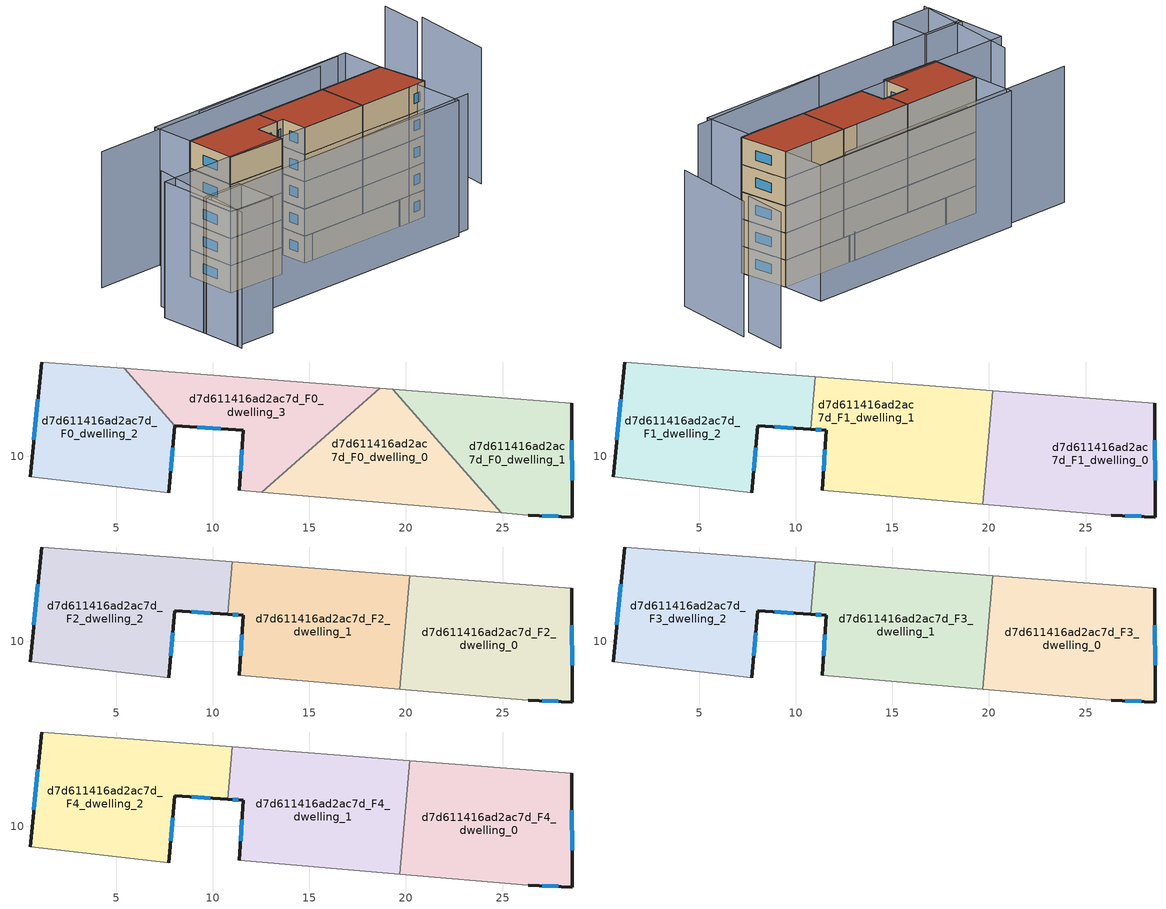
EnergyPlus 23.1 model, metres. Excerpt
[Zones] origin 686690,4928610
d7d611416ad2ac7d_F0_dwelling_0
 floor ground (EU_floor_Construction): 24.93,7.08 19.31,13.47 18.65,13.52 12.55,8.15 z0
 wall adiabatic (EU_wall_Construction): 24.93,7.08 12.55,8.15 / 18.65,13.52 19.31,13.47 z0:3
 wall to d7d611416ad2ac7d_F0_dwelling_1 (EU_wall_Construction): 19.31,13.47 24.93,7.08 z0:3
 wall to d7d611416ad2ac7d_F0_dwelling_3 (EU_wall_Construction): 12.55,8.15 18.65,13.52 z0:3
d7d611416ad2ac7d_F0_dwelling_1
 floor ground (EU_floor_Construction): 28.62,6.86 28.58,12.74 19.31,13.47 24.93,7.08 26.32,6.95 z0
 wall outside (EU_wall_Construction): 28.58,12.74 28.62,6.86 26.32,6.95 z0:3
 wall adiabatic (EU_wall_Construction): 19.31,13.47 28.58,12.74 / 26.32,6.95 24.93,7.08 z0:3
 window (EU_Window_Construction): 28.59,10.83 28.61,8.78 / 27.87,6.89 27.07,6.92 z0.98:2.02
d7d611416ad2ac7d_F0_dwelling_2
 floor ground (EU_floor_Construction): 7.72,8.12 8.04,11.58 5.43,14.55 1.16,14.88 0.55,8.93 z0
 wall outside (EU_wall_Construction): 8.04,11.58 7.72,8.12 / 0.55,8.93 1.16,14.88 z0:3
 wall adiabatic (EU_wall_Construction): 1.16,14.88 5.43,14.55 / 7.72,8.12 0.55,8.93 z0:3
 wall to d7d611416ad2ac7d_F0_dwelling_3 (EU_wall_Construction): 5.43,14.55 8.04,11.58 z0:3
 window (EU_Window_Construction): 7.94,10.46 7.82,9.25 / 0.75,10.87 0.96,12.95 z0.98:2.02
d7d611416ad2ac7d_F0_dwelling_3
 floor ground (EU_floor_Construction): 18.65,13.52 5.43,14.55 8.04,11.58 11.58,11.35 11.38,8.25 12.55,8.15 z0
 wall outside (EU_wall_Construction): 11.38,8.25 11.58,11.35 8.04,11.58 z0:3
 wall adiabatic (EU_wall_Construction): 12.55,8.15 11.38,8.25 / 5.43,14.55 18.65,13.52 z0:3
 window (EU_Window_Construction): 11.45,9.26 11.51,10.35 / 10.43,11.43 9.19,11.51 z0.98:2.02
d7d611416ad2ac7d_F1_dwelling_0
 floor to d7d611416ad2ac7d_F0_dwelling_0 (EU_floor_Construction): 24.93,7.08 20.13,12.54 19.69,7.53 z3
 floor to d7d611416ad2ac7d_F0_dwelling_1 (EU_floor_Construction): 28.62,6.86 28.58,12.74 20.2,13.4 20.13,12.54 24.93,7.08 26.32,6.95 z3
 wall outside (EU_wall_Construction): 28.58,12.74 28.62,6.86 26.32,6.95 z3:6
 wall adiabatic (EU_wall_Construction): 20.2,13.4 28.58,12.74 / 26.32,6.95 19.69,7.53 z3:6
 wall to d7d611416ad2ac7d_F1_dwelling_1 (EU_wall_Construction): 19.69,7.53 20.2,13.4 z3:6
 window (EU_Window_Construction): 28.59,10.83 28.61,8.78 / 27.87,6.89 27.07,6.92 z3.98:5.02
d7d611416ad2ac7d_F1_dwelling_1
 floor to d7d611416ad2ac7d_F0_dwelling_0 (EU_floor_Construction): 19.69,7.53 20.13,12.54 19.31,13.47 18.65,13.52 12.55,8.15 z3
 floor to d7d611416ad2ac7d_F0_dwelling_1 (EU_floor_Construction): 20.13,12.54 20.2,13.4 19.31,13.47 z3
 floor to d7d611416ad2ac7d_F0_dwelling_3 (EU_floor_Construction): 18.65,13.52 11.01,14.12 10.77,11.41 11.58,11.35 11.38,8.25 12.55,8.15 z3
 wall outside (EU_wall_Construction): 11.38,8.25 11.58,11.35 10.77,11.41 z3:6
 wall adiabatic (EU_wall_Construction): 19.69,7.53 11.38,8.25 / 11.01,14.12 20.2,13.4 z3:6
 wall to d7d611416ad2ac7d_F1_dwelling_2 (EU_wall_Construction): 10.77,11.41 11.01,14.12 z3:6
 window (EU_Window_Construction): 11.45,9.26 11.51,10.35 / 11.32,11.37 11.03,11.39 z3.98:5.02
d7d611416ad2ac7d_F1_dwelling_2
 floor to d7d611416ad2ac7d_F0_dwelling_3 (EU_floor_Construction): 10.77,11.41 11.01,14.12 5.43,14.55 8.04,11.58 z3
 floor to d7d611416ad2ac7d_F0_dwelling_2 (EU_floor_Construction): 7.72,8.12 8.04,11.58 5.43,14.55 1.16,14.88 0.55,8.93 z3
 wall outside (EU_wall_Construction): 10.77,11.41 8.04,11.58 7.72,8.12 / 0.55,8.93 1.16,14.88 z3:6
 wall adiabatic (EU_wall_Construction): 1.16,14.88 11.01,14.12 / 7.72,8.12 0.55,8.93 z3:6
 window (EU_Window_Construction): 9.88,11.46 8.93,11.53 / 7.94,10.46 7.82,9.25 / 0.75,10.87 0.96,12.95 z3.98:5.02
d7d611416ad2ac7d_F2_dwelling_0
 floor to d7d611416ad2ac7d_F1_dwelling_0 (EU_floor_Construction): 28.62,6.86 28.58,12.74 20.2,13.4 19.69,7.53 26.32,6.95 z6
 wall outside (EU_wall_Construction): 28.58,12.74 28.62,6.86 26.32,6.95 z6:9
 wall adiabatic (EU_wall_Construction): 20.2,13.4 28.58,12.74 / 26.32,6.95 19.69,7.53 z6:9
 wall to d7d611416ad2ac7d_F2_dwelling_1 (EU_wall_Construction): 19.69,7.53 20.2,13.4 z6:9
 window (EU_Window_Construction): 28.59,10.83 28.61,8.78 / 27.87,6.89 27.07,6.92 z6.98:8.02
d7d611416ad2ac7d_F2_dwelling_1
 floor to d7d611416ad2ac7d_F1_dwelling_1 (EU_floor_Construction): 19.69,7.53 20.2,13.4 11.01,14.12 10.77,11.41 11.58,11.35 11.38,8.25 z6
 wall outside (EU_wall_Construction): 11.38,8.25 11.58,11.35 10.77,11.41 z6:9
 wall adiabatic (EU_wall_Construction): 19.69,7.53 11.38,8.25 / 11.01,14.12 20.2,13.4 z6:9
 wall to d7d611416ad2ac7d_F2_dwelling_2 (EU_wall_Construction): 10.77,11.41 11.01,14.12 z6:9
 window (EU_Window_Construction): 11.45,9.26 11.51,10.35 / 11.32,11.37 11.03,11.39 z6.98:8.02
d7d611416ad2ac7d_F2_dwelling_2
 floor to d7d611416ad2ac7d_F1_dwelling_2 (EU_floor_Construction): 7.72,8.12 8.04,11.58 10.77,11.41 11.01,14.12 1.16,14.88 0.55,8.93 z6
 wall outside (EU_wall_Construction): 10.77,11.41 8.04,11.58 7.72,8.12 / 0.55,8.93 1.16,14.88 z6:9
 wall adiabatic (EU_wall_Construction): 1.16,14.88 11.01,14.12 / 7.72,8.12 0.55,8.93 z6:9
 window (EU_Window_Construction): 9.88,11.46 8.93,11.53 / 7.94,10.46 7.82,9.25 / 0.75,10.87 0.96,12.95 z6.98:8.02
d7d611416ad2ac7d_F3_dwelling_0
 floor to d7d611416ad2ac7d_F2_dwelling_0 (EU_floor_Construction): 28.62,6.86 28.58,12.74 20.2,13.4 19.69,7.53 26.32,6.95 z9
 wall outside (EU_wall_Construction): 28.58,12.74 28.62,6.86 26.32,6.95 z9:12
 wall adiabatic (EU_wall_Construction): 20.2,13.4 28.58,12.74 / 26.32,6.95 19.69,7.53 z9:12
 wall to d7d611416ad2ac7d_F3_dwelling_1 (EU_wall_Construction): 19.69,7.53 20.2,13.4 z9:12
 window (EU_Window_Construction): 28.59,10.83 28.61,8.78 / 27.87,6.89 27.07,6.92 z9.98:11.02
d7d611416ad2ac7d_F3_dwelling_1
 floor to d7d611416ad2ac7d_F2_dwelling_1 (EU_floor_Construction): 19.69,7.53 20.2,13.4 11.01,14.12 10.77,11.41 11.58,11.35 11.38,8.25 z9
 wall outside (EU_wall_Construction): 11.38,8.25 11.58,11.35 10.77,11.41 z9:12
 wall adiabatic (EU_wall_Construction): 19.69,7.53 11.38,8.25 / 11.01,14.12 20.2,13.4 z9:12
 wall to d7d611416ad2ac7d_F3_dwelling_2 (EU_wall_Construction): 10.77,11.41 11.01,14.12 z9:12
 window (EU_Window_Construction): 11.45,9.26 11.51,10.35 / 11.32,11.37 11.03,11.39 z9.98:11.02
d7d611416ad2ac7d_F3_dwelling_2
 floor to d7d611416ad2ac7d_F2_dwelling_2 (EU_floor_Construction): 7.72,8.12 8.04,11.58 10.77,11.41 11.01,14.12 1.16,14.88 0.55,8.93 z9
 wall outside (EU_wall_Construction): 10.77,11.41 8.04,11.58 7.72,8.12 / 0.55,8.93 1.16,14.88 z9:12
 wall adiabatic (EU_wall_Construction): 1.16,14.88 11.01,14.12 / 7.72,8.12 0.55,8.93 z9:12
 window (EU_Window_Construction): 9.88,11.46 8.93,11.53 / 7.94,10.46 7.82,9.25 / 0.75,10.87 0.96,12.95 z9.98:11.02
d7d611416ad2ac7d_F4_dwelling_0
 floor to d7d611416ad2ac7d_F3_dwelling_0 (EU_floor_Construction): 28.62,6.86 28.58,12.74 20.2,13.4 19.69,7.53 26.32,6.95 z12
 wall outside (EU_wall_Construction): 28.58,12.74 28.62,6.86 26.32,6.95 z12:15
 wall adiabatic (EU_wall_Construction): 20.2,13.4 28.58,12.74 / 26.32,6.95 19.69,7.53 z12:15
 wall to d7d611416ad2ac7d_F4_dwelling_1 (EU_wall_Construction): 19.69,7.53 20.2,13.4 z12:15
 window (EU_Window_Construction): 28.59,10.83 28.61,8.78 / 27.87,6.89 27.07,6.92 z12.98:14.02
 roof outside (EU_roof_Construction): 28.58,12.74 28.62,6.86 26.32,6.95 19.69,7.53 20.2,13.4 z15
d7d611416ad2ac7d_F4_dwelling_1
 floor to d7d611416ad2ac7d_F3_dwelling_1 (EU_floor_Construction): 19.69,7.53 20.2,13.4 11.01,14.12 10.77,11.41 11.58,11.35 11.38,8.25 z12
 wall outside (EU_wall_Construction): 11.38,8.25 11.58,11.35 10.77,11.41 z12:15
 wall adiabatic (EU_wall_Construction): 19.69,7.53 11.38,8.25 / 11.01,14.12 20.2,13.4 z12:15
 wall to d7d611416ad2ac7d_F4_dwelling_2 (EU_wall_Construction): 10.77,11.41 11.01,14.12 z12:15
 window (EU_Window_Construction): 11.45,9.26 11.51,10.35 / 11.32,11.37 11.03,11.39 z12.98:14.02
 roof outside (EU_roof_Construction): 20.2,13.4 19.69,7.53 11.38,8.25 11.58,11.35 10.77,11.41 11.01,14.12 z15
d7d611416ad2ac7d_F4_dwelling_2
 floor to d7d611416ad2ac7d_F3_dwelling_2 (EU_floor_Construction): 7.72,8.12 8.04,11.58 10.77,11.41 11.01,14.12 1.16,14.88 0.55,8.93 z12
 wall outside (EU_wall_Construction): 10.77,11.41 8.04,11.58 7.72,8.12 / 0.55,8.93 1.16,14.88 z12:15
 wall adiabatic (EU_wall_Construction): 1.16,14.88 11.01,14.12 / 7.72,8.12 0.55,8.93 z12:15
 window (EU_Window_Construction): 9.88,11.46 8.93,11.53 / 7.94,10.46 7.82,9.25 / 0.75,10.87 0.96,12.95 z12.98:14.02
 roof outside (EU_roof_Construction): 11.01,14.12 10.77,11.41 8.04,11.58 7.72,8.12 0.55,8.93 1.16,14.88 z15
shading: -6.66,12.06 -9.66,-1.27 / 39.93,17.49 40.96,22.67 / 27.81,17.78 7.67,19.18 / 24.66,17.47 -6.85,19.84 / 11.1,2.35 28.9,1.37 / 38.96,8.13 41.2,17.89 / -9.13,4.27 -4.13,3.78 / -4.13,3.78 -4.61,-1.09 / -4.61,-1.09 -9.61,-0.59 / -9.61,-0.59 -9.13,4.27 / -8.7,9.9 27.47,6.94 / 27.47,6.94 26.98,0.94 / 26.98,0.94 -9.19,3.89 / -9.19,3.89 -8.7,9.9 / 28.58,12.74 1.16,14.88 / 1.16,14.88 1.55,19.92 / 1.55,19.92 28.97,17.78 / 28.97,17.78 28.58,12.74 z0:15
[Building]
EU S2 Campaign: North Axis=0; Terrain=City; Solar Distribution=FullExterior
[Site:Location]
Bologna: Latitude=44.5; Longitude=11.25; Time Zone=1; Elevation=37
[SizingPeriod:WeatherFileDays]
AnnualSizingPeriod: Begin Month=1; Begin Day of Month=1; End Month=12; End Day of Month=31; Day of Week for Start Day=Monday; Use Weather File Daylight Saving Period=No; Use Weather File Rain and Snow Indicators=No
[MATERIAL]
EU_InternalMass_Material: Roughness=MediumRough; Thickness=0.1; Conductivity=1; Density=1800; Specific Heat=900; Thermal Absorptance=0.9; Solar Absorptance=0.7; Visible Absorptance=0.7
[MATERIAL:NOMASS] Roughness=MediumRough; Thermal Absorptance=0.9; Solar Absorptance=0.7; Visible Absorptance=0.7
Name | Thermal Resistance
EU_wall_NoMass | 0.905828
EU_roof_NoMass | 0.37593
EU_floor_NoMass | 0.67114
[WINDOWMATERIAL:SIMPLEGLAZINGSYSTEM]
EU_Window_SimpleGlazing: UFactor=4.52486; Solar Heat Gain Coefficient=0.85; Visible Transmittance=0.85
[CONSTRUCTION]
EU_wall_Construction: EU_wall_NoMass
EU_roof_Construction: EU_roof_NoMass
EU_floor_Construction: EU_floor_NoMass
EU_InternalMass_Construction: EU_InternalMass_Material
EU_Window_Construction: EU_Window_SimpleGlazing
[ZONE] Type=1; Multiplier=1; Ceiling Height=autocalculate; Floor Area=autocalculate; Part of Total Floor Area=Yes
Name | Volume
d7d611416ad2ac7d_F0_dwelling_0 | 115.496
d7d611416ad2ac7d_F1_dwelling_0 | 153.977
d7d611416ad2ac7d_F2_dwelling_0; d7d611416ad2ac7d_F3_dwelling_0; d7d611416ad2ac7d_F4_dwelling_0 | 153.987
d7d611416ad2ac7d_F0_dwelling_1 | 115.482
d7d611416ad2ac7d_F1_dwelling_1 | 153.972
d7d611416ad2ac7d_F2_dwelling_1; d7d611416ad2ac7d_F3_dwelling_1; d7d611416ad2ac7d_F4_dwelling_1; d7d611416ad2ac7d_F1_dwelling_2; d7d611416ad2ac7d_F2_dwelling_2; d7d611416ad2ac7d_F3_dwelling_2; d7d611416ad2ac7d_F4_dwelling_2 | 153.979
d7d611416ad2ac7d_F0_dwelling_2 | 119.715
d7d611416ad2ac7d_F0_dwelling_3 | 111.267
[INTERNALMASS] Construction=EU_InternalMass_Construction
Name | Zone or ZoneList | Surface Area
d7d611416ad2ac7d_F0_dwelling_0_EU_InternalMass | d7d611416ad2ac7d_F0_dwelling_0 | 38.4987
d7d611416ad2ac7d_F0_dwelling_1_EU_InternalMass | d7d611416ad2ac7d_F0_dwelling_1 | 38.4943
d7d611416ad2ac7d_F0_dwelling_2_EU_InternalMass | d7d611416ad2ac7d_F0_dwelling_2 | 39.9049
d7d611416ad2ac7d_F0_dwelling_3_EU_InternalMass | d7d611416ad2ac7d_F0_dwelling_3 | 37.0887
d7d611416ad2ac7d_F1_dwelling_0_EU_InternalMass | d7d611416ad2ac7d_F1_dwelling_0 | 51.329
d7d611416ad2ac7d_F1_dwelling_1_EU_InternalMass | d7d611416ad2ac7d_F1_dwelling_1 | 51.3257
d7d611416ad2ac7d_F1_dwelling_2_EU_InternalMass | d7d611416ad2ac7d_F1_dwelling_2 | 51.3258
d7d611416ad2ac7d_F2_dwelling_0_EU_InternalMass | d7d611416ad2ac7d_F2_dwelling_0 | 51.329
d7d611416ad2ac7d_F2_dwelling_1_EU_InternalMass | d7d611416ad2ac7d_F2_dwelling_1 | 51.3257
d7d611416ad2ac7d_F2_dwelling_2_EU_InternalMass | d7d611416ad2ac7d_F2_dwelling_2 | 51.3258
d7d611416ad2ac7d_F3_dwelling_0_EU_InternalMass | d7d611416ad2ac7d_F3_dwelling_0 | 51.329
d7d611416ad2ac7d_F3_dwelling_1_EU_InternalMass | d7d611416ad2ac7d_F3_dwelling_1 | 51.3257
d7d611416ad2ac7d_F3_dwelling_2_EU_InternalMass | d7d611416ad2ac7d_F3_dwelling_2 | 51.3258
d7d611416ad2ac7d_F4_dwelling_0_EU_InternalMass | d7d611416ad2ac7d_F4_dwelling_0 | 51.329
d7d611416ad2ac7d_F4_dwelling_1_EU_InternalMass | d7d611416ad2ac7d_F4_dwelling_1 | 51.3257
d7d611416ad2ac7d_F4_dwelling_2_EU_InternalMass | d7d611416ad2ac7d_F4_dwelling_2 | 51.3258
[OTHEREQUIPMENT] Fuel Type=Electricity; Design Level Calculation Method=Watts/Area; Power per Zone Floor Area=1; Fraction Latent=0; Fraction Radiant=0; Fraction Lost=0; Carbon Dioxide Generation Rate=0; EndUse Subcategory=EU_Step8_InternalGains
Name | Zone or ZoneList or Space or SpaceList | Schedule
EU_Step8_InternalGain_d7d611416ad2ac7d_F0_dwelling_0_f000 | d7d611416ad2ac7d_F0_dwelling_0 | EU_Step8_GainSchedule_d7d611416ad2ac7d_F0_dwelling_0_f000
EU_Step8_InternalGain_d7d611416ad2ac7d_F0_dwelling_1_f000 | d7d611416ad2ac7d_F0_dwelling_1 | EU_Step8_GainSchedule_d7d611416ad2ac7d_F0_dwelling_1_f000
EU_Step8_InternalGain_d7d611416ad2ac7d_F0_dwelling_2_f000 | d7d611416ad2ac7d_F0_dwelling_2 | EU_Step8_GainSchedule_d7d611416ad2ac7d_F0_dwelling_2_f000
EU_Step8_InternalGain_d7d611416ad2ac7d_F0_dwelling_3_f000 | d7d611416ad2ac7d_F0_dwelling_3 | EU_Step8_GainSchedule_d7d611416ad2ac7d_F0_dwelling_3_f000
EU_Step8_InternalGain_d7d611416ad2ac7d_F1_dwelling_0_f000 | d7d611416ad2ac7d_F1_dwelling_0 | EU_Step8_GainSchedule_d7d611416ad2ac7d_F1_dwelling_0_f000
EU_Step8_InternalGain_d7d611416ad2ac7d_F1_dwelling_1_f000 | d7d611416ad2ac7d_F1_dwelling_1 | EU_Step8_GainSchedule_d7d611416ad2ac7d_F1_dwelling_1_f000
EU_Step8_InternalGain_d7d611416ad2ac7d_F1_dwelling_2_f000 | d7d611416ad2ac7d_F1_dwelling_2 | EU_Step8_GainSchedule_d7d611416ad2ac7d_F1_dwelling_2_f000
EU_Step8_InternalGain_d7d611416ad2ac7d_F2_dwelling_0_f000 | d7d611416ad2ac7d_F2_dwelling_0 | EU_Step8_GainSchedule_d7d611416ad2ac7d_F2_dwelling_0_f000
EU_Step8_InternalGain_d7d611416ad2ac7d_F2_dwelling_1_f000 | d7d611416ad2ac7d_F2_dwelling_1 | EU_Step8_GainSchedule_d7d611416ad2ac7d_F2_dwelling_1_f000
EU_Step8_InternalGain_d7d611416ad2ac7d_F2_dwelling_2_f000 | d7d611416ad2ac7d_F2_dwelling_2 | EU_Step8_GainSchedule_d7d611416ad2ac7d_F2_dwelling_2_f000
EU_Step8_InternalGain_d7d611416ad2ac7d_F3_dwelling_0_f000 | d7d611416ad2ac7d_F3_dwelling_0 | EU_Step8_GainSchedule_d7d611416ad2ac7d_F3_dwelling_0_f000
EU_Step8_InternalGain_d7d611416ad2ac7d_F3_dwelling_1_f000 | d7d611416ad2ac7d_F3_dwelling_1 | EU_Step8_GainSchedule_d7d611416ad2ac7d_F3_dwelling_1_f000
EU_Step8_InternalGain_d7d611416ad2ac7d_F3_dwelling_2_f000 | d7d611416ad2ac7d_F3_dwelling_2 | EU_Step8_GainSchedule_d7d611416ad2ac7d_F3_dwelling_2_f000
EU_Step8_InternalGain_d7d611416ad2ac7d_F4_dwelling_0_f000 | d7d611416ad2ac7d_F4_dwelling_0 | EU_Step8_GainSchedule_d7d611416ad2ac7d_F4_dwelling_0_f000
EU_Step8_InternalGain_d7d611416ad2ac7d_F4_dwelling_1_f000 | d7d611416ad2ac7d_F4_dwelling_1 | EU_Step8_GainSchedule_d7d611416ad2ac7d_F4_dwelling_1_f000
EU_Step8_InternalGain_d7d611416ad2ac7d_F4_dwelling_2_f000 | d7d611416ad2ac7d_F4_dwelling_2 | EU_Step8_GainSchedule_d7d611416ad2ac7d_F4_dwelling_2_f000
[ZONEVENTILATION:DESIGNFLOWRATE] Schedule=EU_AlwaysOn; Design Flow Rate Calculation Method=AirChanges/Hour; Air Changes per Hour=0.73129; Ventilation Type=Natural; Fan Pressure Rise=0; Fan Total Efficiency=1; Constant Term Coefficient=1; Temperature Term Coefficient=0; Velocity Term Coefficient=0; Velocity Squared Term Coefficient=0; Minimum Indoor Temperature=-100; Maximum Indoor Temperature=100; Delta Temperature=-100; Minimum Outdoor Temperature=-100; Maximum Outdoor Temperature=100; Maximum Wind Speed=40
Name | Zone or ZoneList or Space or SpaceList
EU_ConstantAir_d7d611416ad2ac7d_F0_dwelling_0 | d7d611416ad2ac7d_F0_dwelling_0
EU_ConstantAir_d7d611416ad2ac7d_F0_dwelling_1 | d7d611416ad2ac7d_F0_dwelling_1
EU_ConstantAir_d7d611416ad2ac7d_F0_dwelling_2 | d7d611416ad2ac7d_F0_dwelling_2
EU_ConstantAir_d7d611416ad2ac7d_F0_dwelling_3 | d7d611416ad2ac7d_F0_dwelling_3
EU_ConstantAir_d7d611416ad2ac7d_F1_dwelling_0 | d7d611416ad2ac7d_F1_dwelling_0
EU_ConstantAir_d7d611416ad2ac7d_F1_dwelling_1 | d7d611416ad2ac7d_F1_dwelling_1
EU_ConstantAir_d7d611416ad2ac7d_F1_dwelling_2 | d7d611416ad2ac7d_F1_dwelling_2
EU_ConstantAir_d7d611416ad2ac7d_F2_dwelling_0 | d7d611416ad2ac7d_F2_dwelling_0
EU_ConstantAir_d7d611416ad2ac7d_F2_dwelling_1 | d7d611416ad2ac7d_F2_dwelling_1
EU_ConstantAir_d7d611416ad2ac7d_F2_dwelling_2 | d7d611416ad2ac7d_F2_dwelling_2
EU_ConstantAir_d7d611416ad2ac7d_F3_dwelling_0 | d7d611416ad2ac7d_F3_dwelling_0
EU_ConstantAir_d7d611416ad2ac7d_F3_dwelling_1 | d7d611416ad2ac7d_F3_dwelling_1
EU_ConstantAir_d7d611416ad2ac7d_F3_dwelling_2 | d7d611416ad2ac7d_F3_dwelling_2
EU_ConstantAir_d7d611416ad2ac7d_F4_dwelling_0 | d7d611416ad2ac7d_F4_dwelling_0
EU_ConstantAir_d7d611416ad2ac7d_F4_dwelling_1 | d7d611416ad2ac7d_F4_dwelling_1
EU_ConstantAir_d7d611416ad2ac7d_F4_dwelling_2 | d7d611416ad2ac7d_F4_dwelling_2
[HVACTEMPLATE:THERMOSTAT] Constant Heating Setpoint=20; Constant Cooling Setpoint=50
EU_HeatOnly_d7d611416ad2ac7d_F0_dwelling_0; EU_HeatOnly_d7d611416ad2ac7d_F0_dwelling_1; EU_HeatOnly_d7d611416ad2ac7d_F0_dwelling_2; EU_HeatOnly_d7d611416ad2ac7d_F0_dwelling_3; EU_HeatOnly_d7d611416ad2ac7d_F1_dwelling_0; EU_HeatOnly_d7d611416ad2ac7d_F1_dwelling_1; EU_HeatOnly_d7d611416ad2ac7d_F1_dwelling_2; EU_HeatOnly_d7d611416ad2ac7d_F2_dwelling_0; EU_HeatOnly_d7d611416ad2ac7d_F2_dwelling_1; EU_HeatOnly_d7d611416ad2ac7d_F2_dwelling_2; EU_HeatOnly_d7d611416ad2ac7d_F3_dwelling_0; EU_HeatOnly_d7d611416ad2ac7d_F3_dwelling_1; EU_HeatOnly_d7d611416ad2ac7d_F3_dwelling_2; EU_HeatOnly_d7d611416ad2ac7d_F4_dwelling_0; EU_HeatOnly_d7d611416ad2ac7d_F4_dwelling_1; EU_HeatOnly_d7d611416ad2ac7d_F4_dwelling_2
[HVACTEMPLATE:ZONE:IDEALLOADSAIRSYSTEM] System Availability Schedule=EU_AlwaysOn; Maximum Heating Supply Air Temperature=50; Minimum Cooling Supply Air Temperature=13; Maximum Heating Supply Air Humidity Ratio=0.0156; Minimum Cooling Supply Air Humidity Ratio=0.0077; Heating Limit=NoLimit; Cooling Limit=NoLimit; Heating Availability Schedule=EU_AlwaysOn; Cooling Availability Schedule=EU_CoolingOff; Dehumidification Control Type=ConstantSensibleHeatRatio; Cooling Sensible Heat Ratio=0.7; Dehumidification Setpoint=60; Humidification Control Type=None; Humidification Setpoint=30; Outdoor Air Method=None; Outdoor Air Flow Rate per Person=0.00944; Outdoor Air Flow Rate per Zone Floor Area=0; Outdoor Air Flow Rate per Zone=0; Demand Controlled Ventilation Type=None; Outdoor Air Economizer Type=NoEconomizer; Heat Recovery Type=None; Sensible Heat Recovery Effectiveness=0.7; Latent Heat Recovery Effectiveness=0.65
Name | Template Thermostat
d7d611416ad2ac7d_F0_dwelling_0 | EU_HeatOnly_d7d611416ad2ac7d_F0_dwelling_0
d7d611416ad2ac7d_F0_dwelling_1 | EU_HeatOnly_d7d611416ad2ac7d_F0_dwelling_1
d7d611416ad2ac7d_F0_dwelling_2 | EU_HeatOnly_d7d611416ad2ac7d_F0_dwelling_2
d7d611416ad2ac7d_F0_dwelling_3 | EU_HeatOnly_d7d611416ad2ac7d_F0_dwelling_3
d7d611416ad2ac7d_F1_dwelling_0 | EU_HeatOnly_d7d611416ad2ac7d_F1_dwelling_0
d7d611416ad2ac7d_F1_dwelling_1 | EU_HeatOnly_d7d611416ad2ac7d_F1_dwelling_1
d7d611416ad2ac7d_F1_dwelling_2 | EU_HeatOnly_d7d611416ad2ac7d_F1_dwelling_2
d7d611416ad2ac7d_F2_dwelling_0 | EU_HeatOnly_d7d611416ad2ac7d_F2_dwelling_0
d7d611416ad2ac7d_F2_dwelling_1 | EU_HeatOnly_d7d611416ad2ac7d_F2_dwelling_1
d7d611416ad2ac7d_F2_dwelling_2 | EU_HeatOnly_d7d611416ad2ac7d_F2_dwelling_2
d7d611416ad2ac7d_F3_dwelling_0 | EU_HeatOnly_d7d611416ad2ac7d_F3_dwelling_0
d7d611416ad2ac7d_F3_dwelling_1 | EU_HeatOnly_d7d611416ad2ac7d_F3_dwelling_1
d7d611416ad2ac7d_F3_dwelling_2 | EU_HeatOnly_d7d611416ad2ac7d_F3_dwelling_2
d7d611416ad2ac7d_F4_dwelling_0 | EU_HeatOnly_d7d611416ad2ac7d_F4_dwelling_0
d7d611416ad2ac7d_F4_dwelling_1 | EU_HeatOnly_d7d611416ad2ac7d_F4_dwelling_1
d7d611416ad2ac7d_F4_dwelling_2 | EU_HeatOnly_d7d611416ad2ac7d_F4_dwelling_2
[SIZING:ZONE] Zone Cooling Design Supply Air Temperature Input Method=SupplyAirTemperature; Zone Cooling Design Supply Air Temperature=13; Zone Heating Design Supply Air Temperature Input Method=SupplyAirTemperature; Zone Heating Design Supply Air Temperature=50; Zone Cooling Design Supply Air Humidity Ratio=0.008; Zone Heating Design Supply Air Humidity Ratio=0.008; Cooling Design Air Flow Method=DesignDay; Cooling Design Air Flow Rate=0; Cooling Minimum Air Flow per Zone Floor Area=0.000762; Cooling Minimum Air Flow=0; Cooling Minimum Air Flow Fraction=0.2; Heating Design Air Flow Method=DesignDay; Heating Design Air Flow Rate=0; Heating Maximum Air Flow per Zone Floor Area=0.002032; Heating Maximum Air Flow=0.141576; Heating Maximum Air Flow Fraction=0.3; Account for Dedicated Outdoor Air System=No; Dedicated Outdoor Air System Control Strategy=NeutralSupplyAir; Dedicated Outdoor Air Low Setpoint Temperature for Design=autosize; Dedicated Outdoor Air High Setpoint Temperature for Design=autosize; Zone Load Sizing Method=Sensible Load Only No Latent Load; Zone Latent Cooling Design Supply Air Humidity Ratio Input Method=HumidityRatioDifference; Zone Cooling Design Supply Air Humidity Ratio Difference=0.005; Zone Latent Heating Design Supply Air Humidity Ratio Input Method=HumidityRatioDifference; Zone Humidification Design Supply Air Humidity Ratio Difference=0.005
d7d611416ad2ac7d_F0_dwelling_0; d7d611416ad2ac7d_F0_dwelling_1; d7d611416ad2ac7d_F0_dwelling_2; d7d611416ad2ac7d_F0_dwelling_3; d7d611416ad2ac7d_F1_dwelling_0; d7d611416ad2ac7d_F1_dwelling_1; d7d611416ad2ac7d_F1_dwelling_2; d7d611416ad2ac7d_F2_dwelling_0; d7d611416ad2ac7d_F2_dwelling_1; d7d611416ad2ac7d_F2_dwelling_2; d7d611416ad2ac7d_F3_dwelling_0; d7d611416ad2ac7d_F3_dwelling_1; d7d611416ad2ac7d_F3_dwelling_2; d7d611416ad2ac7d_F4_dwelling_0; d7d611416ad2ac7d_F4_dwelling_1; d7d611416ad2ac7d_F4_dwelling_2
[SCHEDULE:CONSTANT]
Name | Hourly Value
EU_AlwaysOn | 1
EU_CoolingOff | 0
[SCHEDULE:FILE] Column Number=1; Rows to Skip at Top=0; Number of Hours of Data=8760; Column Separator=Comma; Interpolate to Timestep=No; Minutes per Item=60; Adjust Schedule for Daylight Savings=Yes
Name | File
EU_Step8_GainSchedule_d7d611416ad2ac7d_F0_dwelling_0_f000 | ../../schedules/d7d611416ad2ac7d/d7d611416ad2ac7d_F0_dwelling_0_f000_gain.csv
EU_Step8_GainSchedule_d7d611416ad2ac7d_F0_dwelling_1_f000 | ../../schedules/d7d611416ad2ac7d/d7d611416ad2ac7d_F0_dwelling_1_f000_gain.csv
EU_Step8_GainSchedule_d7d611416ad2ac7d_F0_dwelling_2_f000 | ../../schedules/d7d611416ad2ac7d/d7d611416ad2ac7d_F0_dwelling_2_f000_gain.csv
EU_Step8_GainSchedule_d7d611416ad2ac7d_F0_dwelling_3_f000 | ../../schedules/d7d611416ad2ac7d/d7d611416ad2ac7d_F0_dwelling_3_f000_gain.csv
EU_Step8_GainSchedule_d7d611416ad2ac7d_F1_dwelling_0_f000 | ../../schedules/d7d611416ad2ac7d/d7d611416ad2ac7d_F1_dwelling_0_f000_gain.csv
EU_Step8_GainSchedule_d7d611416ad2ac7d_F1_dwelling_1_f000 | ../../schedules/d7d611416ad2ac7d/d7d611416ad2ac7d_F1_dwelling_1_f000_gain.csv
EU_Step8_GainSchedule_d7d611416ad2ac7d_F1_dwelling_2_f000 | ../../schedules/d7d611416ad2ac7d/d7d611416ad2ac7d_F1_dwelling_2_f000_gain.csv
EU_Step8_GainSchedule_d7d611416ad2ac7d_F2_dwelling_0_f000 | ../../schedules/d7d611416ad2ac7d/d7d611416ad2ac7d_F2_dwelling_0_f000_gain.csv
EU_Step8_GainSchedule_d7d611416ad2ac7d_F2_dwelling_1_f000 | ../../schedules/d7d611416ad2ac7d/d7d611416ad2ac7d_F2_dwelling_1_f000_gain.csv
EU_Step8_GainSchedule_d7d611416ad2ac7d_F2_dwelling_2_f000 | ../../schedules/d7d611416ad2ac7d/d7d611416ad2ac7d_F2_dwelling_2_f000_gain.csv
EU_Step8_GainSchedule_d7d611416ad2ac7d_F3_dwelling_0_f000 | ../../schedules/d7d611416ad2ac7d/d7d611416ad2ac7d_F3_dwelling_0_f000_gain.csv
EU_Step8_GainSchedule_d7d611416ad2ac7d_F3_dwelling_1_f000 | ../../schedules/d7d611416ad2ac7d/d7d611416ad2ac7d_F3_dwelling_1_f000_gain.csv
EU_Step8_GainSchedule_d7d611416ad2ac7d_F3_dwelling_2_f000 | ../../schedules/d7d611416ad2ac7d/d7d611416ad2ac7d_F3_dwelling_2_f000_gain.csv
EU_Step8_GainSchedule_d7d611416ad2ac7d_F4_dwelling_0_f000 | ../../schedules/d7d611416ad2ac7d/d7d611416ad2ac7d_F4_dwelling_0_f000_gain.csv
EU_Step8_GainSchedule_d7d611416ad2ac7d_F4_dwelling_1_f000 | ../../schedules/d7d611416ad2ac7d/d7d611416ad2ac7d_F4_dwelling_1_f000_gain.csv
EU_Step8_GainSchedule_d7d611416ad2ac7d_F4_dwelling_2_f000 | ../../schedules/d7d611416ad2ac7d/d7d611416ad2ac7d_F4_dwelling_2_f000_gain.csv
